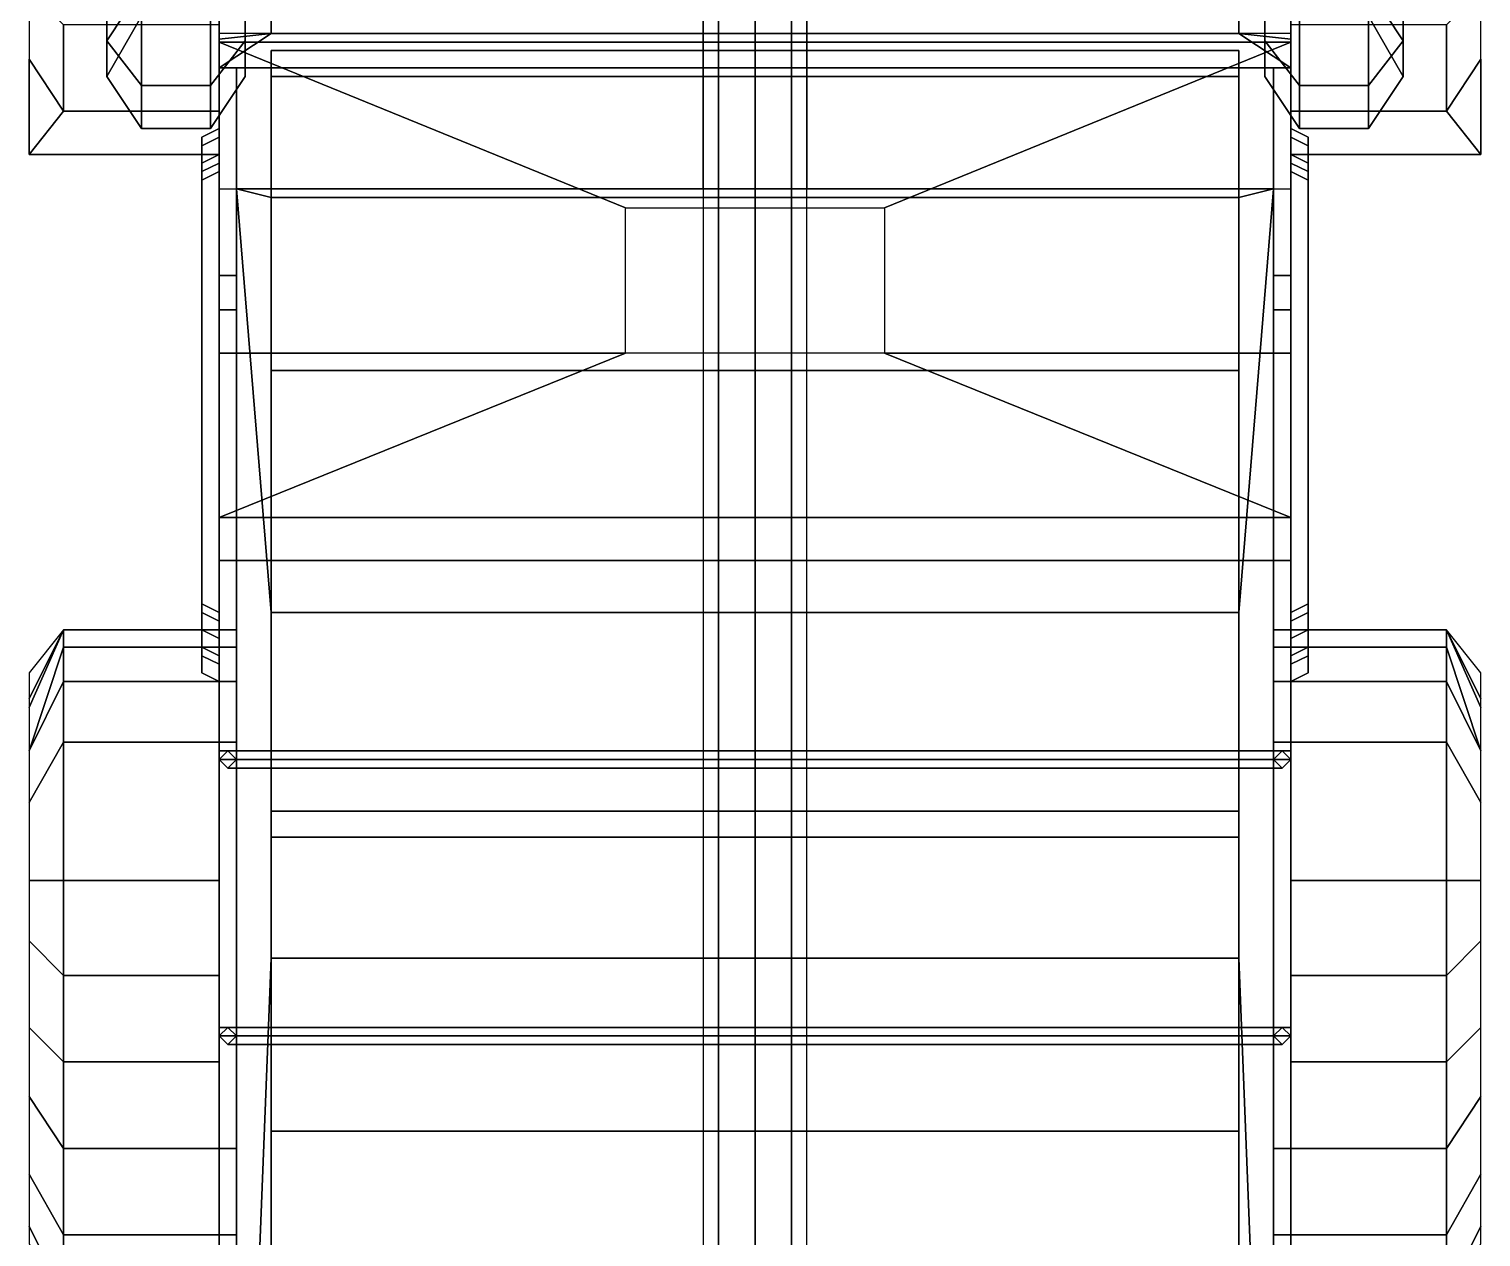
# Model space of a CAD drawing. Header units: millimetres. Extents: x -0.92 to 1, y -2.02 to 3.5.
# Drawn here: x -0.84 to 0.84, y -0.233 to 1.165 of the extents above; entities that cross this region are included whole.
import ezdxf

# ---------------------------------------------------------------- set-up
doc = ezdxf.new("R2010")
doc.units = ezdxf.units.MM
for name, color, linetype in [('hull', 3, 'Continuous'), ('internals', 1, 'Continuous'), ('tent', 3, 'Continuous'), ('wheels', 2, 'Continuous')]:
    doc.layers.add(name, color=color, linetype=linetype)

msp = doc.modelspace()

# ---------------------------------------------------------------- linework, layer by layer
for points in [[(-0.06, -1.74, 0.49), (-0.0424, -1.74, 0.5324), (-0.0424, 1.74, 0.5324), (-0.06, 1.74, 0.49)], [(-0.0424, 0.98, 0.4476), (-0.06, 0.98, 0.49), (-0.06, 1.74, 0.49), (-0.0424, 1.74, 0.4476)], [(0, 0.98, 0.43), (-0.0424, 0.98, 0.4476), (-0.0424, 1.74, 0.4476), (0, 1.74, 0.43)], [(-0.0424, -1.74, 0.5324), (0, -1.74, 0.55), (0, 1.74, 0.55), (-0.0424, 1.74, 0.5324)], [(0.0424, 0.98, 0.4476), (0, 0.98, 0.43), (0, 1.74, 0.43), (0.0424, 1.74, 0.4476)], [(0, -1.74, 0.55), (0.0424, -1.74, 0.5324), (0.0424, 1.74, 0.5324), (0, 1.74, 0.55)], [(0.0424, -1.74, 0.5324), (0.06, -1.74, 0.49), (0.06, 1.74, 0.49), (0.0424, 1.74, 0.5324)], [(0.06, 0.98, 0.49), (0.0424, 0.98, 0.4476), (0.0424, 1.74, 0.4476), (0.06, 1.74, 0.49)], [(0.62, 0.98, 0.43), (0.62, -0.93, 0.43), (-0.62, -0.93, 0.43), (-0.62, 0.98, 0.43)]]:
    msp.add_3dface(points)
at = {"layer": 'hull'}
for points in [[(-0.62, 1.55, 0.76), (-0.62, 1.3, 0.76), (-0.62, 1.1533, 1.03), (-0.62, 1.58, 1.03)], [(-0.62, 1.58, 1.03), (-0.62, 1.1533, 1.03), (-0.56, 1.16, 1.06), (-0.56, 1.58, 1.06)], [(-0.56, 1.58, 1.06), (-0.56, 1.16, 1.06), (0.56, 1.16, 1.06), (0.56, 1.58, 1.06)], [(0.56, 1.58, 1.06), (0.56, 1.16, 1.06), (0.62, 1.1533, 1.03), (0.62, 1.58, 1.03)], [(0.62, 1.58, 1.03), (0.62, 1.1533, 1.03), (0.62, 1.3, 0.76), (0.62, 1.55, 0.76)], [(-0.62, 1.3, 0.76), (-0.62, 1.17, 0.68), (-0.62, 1.1533, 1.03)], [(0.62, 1.1533, 1.03), (0.62, 1.1533, 1.03), (0.62, 1.17, 0.68), (0.62, 1.3, 0.76)], [(-0.84, 1.21, 0.61), (-0.84, 1.13, 0.51), (-0.8, 1.07, 0.55), (-0.8, 1.17, 0.68)], [(0.8, 1.17, 0.68), (0.8, 1.07, 0.55), (0.84, 1.13, 0.51), (0.84, 1.21, 0.61)], [(-0.8, 1.17, 0.68), (-0.8, 1.07, 0.55), (-0.62, 1.07, 0.55), (-0.62, 1.17, 0.68)], [(-0.62, 1.17, 0.68), (-0.62, 1.07, 0.55), (-0.62, 1.1533, 1.03)], [(-0.62, 1.1533, 1.03), (-0.62, 1.12, 1.08), (-0.62, 1.12, 1.08), (-0.56, 1.16, 1.06)], [(-0.56, 1.16, 1.06), (-0.62, 1.12, 1.08), (0.62, 1.12, 1.08), (0.56, 1.16, 1.06)], [(0.56, 1.16, 1.06), (0.62, 1.12, 1.08), (0.62, 1.12, 1.08), (0.62, 1.1533, 1.03)], [(0.62, 1.1533, 1.03), (0.62, 1.1533, 1.03), (0.62, 1.07, 0.55), (0.62, 1.17, 0.68)], [(0.62, 1.17, 0.68), (0.62, 1.07, 0.55), (0.8, 1.07, 0.55), (0.8, 1.17, 0.68)], [(-0.62, 1.07, 0.55), (-0.62, 1.02, 0.43), (-0.62, 1.1533, 1.03)], [(-0.62, 1.12, 1.08), (-0.62, 1.12, 1.08), (-0.62, 1.1533, 1.03), (-0.62, 1.05, 0.67)], [(-0.62, 1.05, 0.65), (-0.62, 1.05, 0.67), (-0.62, 1.1533, 1.03), (-0.62, 1.05, 0.65)], [(-0.62, 1.02, 0.43), (-0.62, 1.05, 0.61), (-0.62, 1.1533, 1.03), (-0.62, 1.02, 0.43)], [(-0.62, 1.05, 0.61), (-0.62, 1.05, 0.63), (-0.62, 1.1533, 1.03), (-0.62, 1.05, 0.61)], [(-0.62, 1.05, 0.63), (-0.62, 1.05, 0.65), (-0.62, 1.1533, 1.03), (-0.62, 1.05, 0.63)], [(0.62, 1.1533, 1.03), (0.62, 1.1533, 1.03), (0.62, 1.02, 0.43), (0.62, 1.07, 0.55)], [(0.62, 1.05, 0.67), (0.62, 1.1533, 1.03), (0.62, 1.12, 1.08)], [(0.62, 1.05, 0.65), (0.62, 1.1533, 1.03), (0.62, 1.05, 0.67), (0.62, 1.05, 0.65)], [(0.62, 1.02, 0.43), (0.62, 1.1533, 1.03), (0.62, 1.05, 0.61), (0.62, 1.02, 0.43)], [(0.62, 1.05, 0.61), (0.62, 1.1533, 1.03), (0.62, 1.05, 0.63), (0.62, 1.05, 0.61)], [(0.62, 1.05, 0.63), (0.62, 1.1533, 1.03), (0.62, 1.05, 0.65), (0.62, 1.05, 0.63)], [(-0.84, 1.13, 0.51), (-0.84, 1.02, 0.43), (-0.84, 1.02, 0.43), (-0.8, 1.07, 0.55)], [(-0.84, 1.08, 0.36), (-0.84, 1.02, 0.43), (-0.84, 1.02, 0.43), (-0.84, 1.13, 0.51)], [(0.8, 1.07, 0.55), (0.84, 1.02, 0.43), (0.84, 1.02, 0.43), (0.84, 1.13, 0.51)], [(0.84, 1.13, 0.51), (0.84, 1.02, 0.43), (0.84, 1.02, 0.43), (0.84, 1.08, 0.36)], [(-0.62, 0.88, 0.74), (-0.62, 0.88, 1.08), (-0.62, 1.12, 1.08), (-0.62, 1.05, 0.67)], [(0.62, 1.05, 0.67), (0.62, 1.12, 1.08), (0.62, 0.88, 1.08), (0.62, 0.88, 0.74)], [(-0.84, 1.08, 0.36), (-0.84, 1.02, 0.36), (-0.84, 1.02, 0.36), (-0.84, 1.02, 0.43)], [(0.84, 1.02, 0.43), (0.84, 1.02, 0.36), (0.84, 1.02, 0.36), (0.84, 1.08, 0.36)], [(-0.8, 1.07, 0.55), (-0.84, 1.02, 0.43), (-0.62, 1.02, 0.43), (-0.62, 1.07, 0.55)], [(0.62, 1.07, 0.55), (0.62, 1.02, 0.43), (0.84, 1.02, 0.43), (0.8, 1.07, 0.55)], [(-0.64, 1.04, 0.62), (-0.64, 0.49, 0.62), (-0.62, 0.48, 0.63), (-0.62, 1.05, 0.63)], [(-0.62, 1.05, 0.61), (-0.64, 1.04, 0.62), (-0.62, 1.05, 0.63), (-0.62, 1.05, 0.61)], [(-0.62, 1.05, 0.61), (-0.62, 0.48, 0.61), (-0.64, 0.49, 0.62), (-0.64, 1.04, 0.62)], [(-0.62, 1.05, 0.65), (-0.64, 1.04, 0.66), (-0.62, 1.05, 0.67), (-0.62, 1.05, 0.65)], [(-0.62, 1.05, 0.65), (-0.62, 0.49, 0.65), (-0.64, 0.5, 0.66), (-0.64, 1.04, 0.66)], [(-0.64, 1.04, 0.66), (-0.64, 0.5, 0.66), (-0.62, 0.49, 0.67), (-0.62, 1.05, 0.67)], [(-0.62, 0.46, 0.59), (-0.62, 0.48, 0.61), (-0.62, 1.05, 0.61), (-0.62, 1.04, 0.59)], [(-0.62, 0.48, 0.63), (-0.62, 0.49, 0.65), (-0.62, 1.05, 0.65), (-0.62, 1.05, 0.63)], [(-0.62, 0.49, 0.67), (-0.62, 0.47, 0.7), (-0.62, 0.84, 0.7), (-0.62, 1.05, 0.67)], [(-0.62, 1.02, 0.43), (-0.62, 1.04, 0.57), (-0.62, 1.05, 0.61), (-0.62, 1.02, 0.43)], [(-0.62, 1.04, 0.57), (-0.62, 1.04, 0.59), (-0.62, 1.05, 0.61), (-0.62, 1.04, 0.57)], [(-0.62, 0.84, 0.7), (-0.62, 0.88, 0.74), (-0.62, 1.05, 0.67)], [(0.64, 1.04, 0.62), (0.64, 0.49, 0.62), (0.62, 0.48, 0.61), (0.62, 1.05, 0.61)], [(0.62, 1.05, 0.63), (0.64, 1.04, 0.62), (0.62, 1.05, 0.61), (0.62, 1.05, 0.63)], [(0.62, 1.05, 0.63), (0.62, 0.48, 0.63), (0.64, 0.49, 0.62), (0.64, 1.04, 0.62)], [(0.62, 1.05, 0.67), (0.64, 1.04, 0.66), (0.62, 1.05, 0.65), (0.62, 1.05, 0.67)], [(0.64, 1.04, 0.66), (0.64, 0.5, 0.66), (0.62, 0.49, 0.65), (0.62, 1.05, 0.65)], [(0.62, 1.05, 0.67), (0.62, 0.49, 0.67), (0.64, 0.5, 0.66), (0.64, 1.04, 0.66)], [(0.62, 1.04, 0.59), (0.62, 1.05, 0.61), (0.62, 0.48, 0.61), (0.62, 0.46, 0.59)], [(0.62, 1.05, 0.63), (0.62, 1.05, 0.65), (0.62, 0.49, 0.65), (0.62, 0.48, 0.63)], [(0.62, 1.05, 0.67), (0.62, 0.84, 0.7), (0.62, 0.47, 0.7), (0.62, 0.49, 0.67)], [(0.62, 1.02, 0.43), (0.62, 1.05, 0.61), (0.62, 1.04, 0.57), (0.62, 1.02, 0.43)], [(0.62, 1.04, 0.57), (0.62, 1.05, 0.61), (0.62, 1.04, 0.59), (0.62, 1.04, 0.57)], [(0.62, 1.05, 0.67), (0.62, 1.05, 0.67), (0.62, 0.88, 0.74), (0.62, 0.84, 0.7)], [(-0.62, 1.04, 0.57), (-0.62, 0.46, 0.57), (-0.64, 0.47, 0.58), (-0.64, 1.03, 0.58)], [(-0.62, 1.04, 0.57), (-0.64, 1.03, 0.58), (-0.62, 1.04, 0.59), (-0.62, 1.04, 0.57)], [(-0.64, 1.03, 0.58), (-0.64, 0.47, 0.58), (-0.62, 0.46, 0.59), (-0.62, 1.04, 0.59)], [(-0.62, 0.44, 0.55), (-0.62, 0.46, 0.57), (-0.62, 1.04, 0.57), (-0.62, 1.02, 0.55)], [(-0.62, 1.02, 0.53), (-0.62, 1.02, 0.55), (-0.62, 1.04, 0.57), (-0.62, 1.02, 0.53)], [(-0.62, 1.02, 0.43), (-0.62, 1.02, 0.53), (-0.62, 1.04, 0.57), (-0.62, 1.02, 0.43)], [(0.64, 1.03, 0.58), (0.64, 0.47, 0.58), (0.62, 0.46, 0.57), (0.62, 1.04, 0.57)], [(0.62, 1.04, 0.59), (0.64, 1.03, 0.58), (0.62, 1.04, 0.57), (0.62, 1.04, 0.59)], [(0.62, 1.04, 0.59), (0.62, 0.46, 0.59), (0.64, 0.47, 0.58), (0.64, 1.03, 0.58)], [(0.62, 1.02, 0.55), (0.62, 1.04, 0.57), (0.62, 0.46, 0.57), (0.62, 0.44, 0.55)], [(0.62, 1.02, 0.53), (0.62, 1.04, 0.57), (0.62, 1.02, 0.55), (0.62, 1.02, 0.53)], [(0.62, 1.02, 0.43), (0.62, 1.04, 0.57), (0.62, 1.02, 0.53), (0.62, 1.02, 0.43)], [(-0.84, 1.02, 0.43), (-0.84, 1.02, 0.36), (-0.62, 1.02, 0.36), (-0.62, 1.02, 0.43)], [(-0.62, 1.02, 0.53), (-0.62, 0.44, 0.53), (-0.64, 0.45, 0.54), (-0.64, 1.01, 0.54)], [(-0.62, 1.02, 0.53), (-0.64, 1.01, 0.54), (-0.62, 1.02, 0.55), (-0.62, 1.02, 0.53)], [(-0.64, 1.01, 0.54), (-0.64, 0.45, 0.54), (-0.62, 0.44, 0.55), (-0.62, 1.02, 0.55)], [(-0.62, 1.01, 0.5), (-0.62, 0.43, 0.5), (-0.64, 0.44, 0.51), (-0.64, 1, 0.51)], [(-0.62, 1.01, 0.5), (-0.64, 1, 0.51), (-0.62, 1.01, 0.52), (-0.62, 1.01, 0.5)], [(-0.64, 1, 0.51), (-0.64, 0.44, 0.51), (-0.62, 0.43, 0.52), (-0.62, 1.01, 0.52)], [(-0.62, -0.9, 0.43), (-0.62, -0.27, 0.46), (-0.62, 0.41, 0.46), (-0.62, 1.02, 0.43)], [(-0.62, 1.02, 0.43), (-0.62, 0.41, 0.46), (-0.62, 1, 0.46), (-0.62, 1.02, 0.43)], [(-0.62, 0.43, 0.52), (-0.62, 0.44, 0.53), (-0.62, 1.02, 0.53), (-0.62, 1.01, 0.52)], [(-0.62, 1, 0.46), (-0.62, 1, 0.48), (-0.62, 1.01, 0.5), (-0.62, 1.02, 0.43)], [(-0.62, 1.01, 0.5), (-0.62, 1.01, 0.52), (-0.62, 1.02, 0.53), (-0.62, 1.02, 0.43)], [(-0.62, 0.41, 0.48), (-0.62, 0.43, 0.5), (-0.62, 1.01, 0.5), (-0.62, 1, 0.48)], [(0.62, 1.02, 0.43), (0.62, 1.02, 0.36), (0.84, 1.02, 0.36), (0.84, 1.02, 0.43)], [(0.64, 1.01, 0.54), (0.64, 0.45, 0.54), (0.62, 0.44, 0.53), (0.62, 1.02, 0.53)], [(0.62, 1.02, 0.55), (0.64, 1.01, 0.54), (0.62, 1.02, 0.53), (0.62, 1.02, 0.55)], [(0.62, 1.02, 0.55), (0.62, 0.44, 0.55), (0.64, 0.45, 0.54), (0.64, 1.01, 0.54)], [(0.62, 1.02, 0.43), (0.62, 0.41, 0.46), (0.62, -0.27, 0.46), (0.62, -0.9, 0.43)], [(0.62, 1.02, 0.43), (0.62, 1, 0.46), (0.62, 0.41, 0.46), (0.62, 1.02, 0.43)], [(0.62, 1.01, 0.52), (0.62, 1.02, 0.53), (0.62, 0.44, 0.53), (0.62, 0.43, 0.52)], [(0.62, 1.02, 0.43), (0.62, 1.01, 0.5), (0.62, 1, 0.48), (0.62, 1, 0.46)], [(0.62, 1.02, 0.43), (0.62, 1.02, 0.53), (0.62, 1.01, 0.52), (0.62, 1.01, 0.5)], [(0.64, 1, 0.51), (0.64, 0.44, 0.51), (0.62, 0.43, 0.5), (0.62, 1.01, 0.5)], [(0.62, 1.01, 0.52), (0.64, 1, 0.51), (0.62, 1.01, 0.5), (0.62, 1.01, 0.52)], [(0.62, 1.01, 0.52), (0.62, 0.43, 0.52), (0.64, 0.44, 0.51), (0.64, 1, 0.51)], [(0.62, 1, 0.48), (0.62, 1.01, 0.5), (0.62, 0.43, 0.5), (0.62, 0.41, 0.48)], [(-0.64, 0.99, 0.47), (-0.64, 0.42, 0.47), (-0.62, 0.41, 0.48), (-0.62, 1, 0.48)], [(-0.62, 1, 0.46), (-0.64, 0.99, 0.47), (-0.62, 1, 0.48), (-0.62, 1, 0.46)], [(-0.62, 1, 0.46), (-0.62, 0.41, 0.46), (-0.64, 0.42, 0.47), (-0.64, 0.99, 0.47)], [(0.62, 1, 0.48), (0.62, 0.41, 0.48), (0.64, 0.42, 0.47), (0.64, 0.99, 0.47)], [(0.62, 1, 0.48), (0.64, 0.99, 0.47), (0.62, 1, 0.46), (0.62, 1, 0.48)], [(0.64, 0.99, 0.47), (0.64, 0.42, 0.47), (0.62, 0.41, 0.46), (0.62, 1, 0.46)], [(-0.64, 0.5, 0.66), (-0.62, 0.49, 0.65), (-0.62, 0.49, 0.65), (-0.62, 0.49, 0.67)], [(-0.64, 0.49, 0.62), (-0.62, 0.48, 0.61), (-0.62, 0.48, 0.61), (-0.62, 0.48, 0.63)], [(-0.62, 0.48, 0.63), (-0.62, 0.47, 0.7), (-0.62, 0.49, 0.67), (-0.62, 0.49, 0.65)], [(0.62, 0.49, 0.67), (0.62, 0.49, 0.65), (0.62, 0.49, 0.65), (0.64, 0.5, 0.66)], [(0.62, 0.48, 0.63), (0.62, 0.48, 0.61), (0.62, 0.48, 0.61), (0.64, 0.49, 0.62)], [(0.62, 0.49, 0.65), (0.62, 0.49, 0.67), (0.62, 0.47, 0.7), (0.62, 0.48, 0.63)], [(-0.62, 0.47, 0.62), (-0.62, 0.47, 0.7), (-0.62, 0.48, 0.63), (-0.62, 0.48, 0.61)], [(-0.62, -0.33, 0.61), (-0.62, -0.33, 0.63), (-0.62, 0.47, 0.62), (-0.62, 0.48, 0.61)], [(-0.62, -0.29, 0.59), (-0.62, -0.33, 0.61), (-0.62, 0.48, 0.61), (-0.62, 0.46, 0.59)], [(0.62, 0.48, 0.61), (0.62, 0.48, 0.63), (0.62, 0.47, 0.7), (0.62, 0.47, 0.62)], [(0.62, 0.48, 0.61), (0.62, 0.47, 0.62), (0.62, -0.33, 0.63), (0.62, -0.33, 0.61)], [(0.62, 0.46, 0.59), (0.62, 0.48, 0.61), (0.62, -0.33, 0.61), (0.62, -0.29, 0.59)], [(-0.84, 0.39, 0.64), (-0.84, 0.38, 0.72), (-0.8, 0.47, 0.7), (-0.8, 0.47, 0.62)], [(-0.84, 0.42, 0.62), (-0.84, 0.39, 0.64), (-0.8, 0.47, 0.62)], [(-0.84, 0.38, 0.72), (-0.84, 0.33, 0.81), (-0.8, 0.45, 0.76), (-0.8, 0.47, 0.7)], [(-0.8, 0.47, 0.62), (-0.8, 0.47, 0.7), (-0.62, 0.47, 0.7), (-0.62, 0.47, 0.62)], [(-0.8, 0.47, 0.7), (-0.8, 0.45, 0.76), (-0.62, 0.45, 0.76), (-0.62, 0.47, 0.7)], [(-0.64, 0.47, 0.58), (-0.62, 0.46, 0.57), (-0.62, 0.46, 0.57), (-0.62, 0.46, 0.59)], [(-0.62, -0.33, 0.7), (-0.62, -0.3, 0.81), (-0.62, 0.45, 0.76), (-0.62, 0.47, 0.7)], [(-0.62, -0.33, 0.63), (-0.62, -0.33, 0.7), (-0.62, 0.47, 0.7), (-0.62, 0.47, 0.62)], [(-0.62, -0.29, 0.57), (-0.62, -0.29, 0.59), (-0.62, 0.46, 0.59), (-0.62, 0.46, 0.57)], [(-0.62, -0.29, 0.55), (-0.62, -0.29, 0.57), (-0.62, 0.46, 0.57), (-0.62, 0.44, 0.55)], [(0.62, 0.46, 0.59), (0.62, 0.46, 0.57), (0.62, 0.46, 0.57), (0.64, 0.47, 0.58)], [(0.62, 0.47, 0.7), (0.62, 0.45, 0.76), (0.62, -0.3, 0.81), (0.62, -0.33, 0.7)], [(0.62, 0.47, 0.62), (0.62, 0.47, 0.7), (0.62, -0.33, 0.7), (0.62, -0.33, 0.63)], [(0.62, 0.47, 0.62), (0.62, 0.47, 0.7), (0.8, 0.47, 0.7), (0.8, 0.47, 0.62)], [(0.62, 0.47, 0.7), (0.62, 0.45, 0.76), (0.8, 0.45, 0.76), (0.8, 0.47, 0.7)], [(0.62, 0.46, 0.57), (0.62, 0.46, 0.59), (0.62, -0.29, 0.59), (0.62, -0.29, 0.57)], [(0.62, 0.44, 0.55), (0.62, 0.46, 0.57), (0.62, -0.29, 0.57), (0.62, -0.29, 0.55)], [(0.84, 0.42, 0.62), (0.8, 0.47, 0.62), (0.84, 0.39, 0.64)], [(0.8, 0.47, 0.62), (0.8, 0.47, 0.7), (0.84, 0.38, 0.72), (0.84, 0.39, 0.64)], [(0.8, 0.47, 0.7), (0.8, 0.45, 0.76), (0.84, 0.33, 0.81), (0.84, 0.38, 0.72)], [(-0.84, 0.33, 0.81), (-0.84, 0.33, 0.81), (-0.8, 0.41, 0.85), (-0.8, 0.45, 0.76)], [(-0.8, 0.45, 0.76), (-0.8, 0.41, 0.85), (-0.62, 0.41, 0.85), (-0.62, 0.45, 0.76)], [(-0.64, 0.45, 0.54), (-0.62, 0.44, 0.53), (-0.62, 0.44, 0.53), (-0.62, 0.44, 0.55)], [(-0.64, 0.44, 0.51), (-0.62, 0.43, 0.5), (-0.62, 0.43, 0.5), (-0.62, 0.43, 0.52)], [(-0.62, -0.3, 0.81), (-0.62, -0.23, 0.91), (-0.62, 0.41, 0.85), (-0.62, 0.45, 0.76)], [(-0.62, -0.29, 0.53), (-0.62, -0.29, 0.55), (-0.62, 0.44, 0.55), (-0.62, 0.44, 0.53)], [(-0.62, -0.28, 0.52), (-0.62, -0.29, 0.53), (-0.62, 0.44, 0.53), (-0.62, 0.43, 0.52)], [(0.62, 0.44, 0.55), (0.62, 0.44, 0.53), (0.62, 0.44, 0.53), (0.64, 0.45, 0.54)], [(0.62, 0.45, 0.76), (0.62, 0.41, 0.85), (0.62, -0.23, 0.91), (0.62, -0.3, 0.81)], [(0.62, 0.45, 0.76), (0.62, 0.41, 0.85), (0.8, 0.41, 0.85), (0.8, 0.45, 0.76)], [(0.62, 0.43, 0.52), (0.62, 0.43, 0.5), (0.62, 0.43, 0.5), (0.64, 0.44, 0.51)], [(0.62, 0.44, 0.53), (0.62, 0.44, 0.55), (0.62, -0.29, 0.55), (0.62, -0.29, 0.53)], [(0.62, 0.43, 0.52), (0.62, 0.44, 0.53), (0.62, -0.29, 0.53), (0.62, -0.28, 0.52)], [(0.8, 0.45, 0.76), (0.8, 0.41, 0.85), (0.84, 0.33, 0.81)], [(-0.64, 0.42, 0.47), (-0.62, 0.41, 0.46), (-0.62, 0.41, 0.46), (-0.62, 0.41, 0.48)], [(-0.62, -0.28, 0.5), (-0.62, -0.28, 0.52), (-0.62, 0.43, 0.52), (-0.62, 0.43, 0.5)], [(-0.62, -0.27, 0.48), (-0.62, -0.28, 0.5), (-0.62, 0.43, 0.5), (-0.62, 0.41, 0.48)], [(0.62, 0.43, 0.5), (0.62, 0.43, 0.52), (0.62, -0.28, 0.52), (0.62, -0.28, 0.5)], [(0.62, 0.41, 0.48), (0.62, 0.43, 0.5), (0.62, -0.28, 0.5), (0.62, -0.27, 0.48)], [(0.62, 0.41, 0.48), (0.62, 0.41, 0.46), (0.62, 0.41, 0.46), (0.64, 0.42, 0.47)], [(-0.84, 0.33, 0.81), (-0.84, 0.27, 0.88), (-0.8, 0.34, 0.93), (-0.8, 0.41, 0.85)], [(-0.8, 0.41, 0.85), (-0.8, 0.34, 0.93), (-0.62, 0.34, 0.93), (-0.62, 0.41, 0.85)], [(-0.62, -0.23, 0.91), (-0.62, -0.13, 0.98), (-0.62, 0.34, 0.93), (-0.62, 0.41, 0.85)], [(-0.62, -0.27, 0.46), (-0.62, -0.27, 0.48), (-0.62, 0.41, 0.48), (-0.62, 0.41, 0.46)], [(0.62, 0.41, 0.85), (0.62, 0.34, 0.93), (0.62, -0.13, 0.98), (0.62, -0.23, 0.91)], [(0.62, 0.41, 0.46), (0.62, 0.41, 0.48), (0.62, -0.27, 0.48), (0.62, -0.27, 0.46)], [(0.62, 0.41, 0.85), (0.62, 0.34, 0.93), (0.8, 0.34, 0.93), (0.8, 0.41, 0.85)], [(0.8, 0.41, 0.85), (0.8, 0.34, 0.93), (0.84, 0.27, 0.88), (0.84, 0.33, 0.81)], [(-0.84, 0.27, 0.88), (-0.84, 0.18, 0.93), (-0.8, 0.18, 1.02), (-0.8, 0.34, 0.93)], [(-0.8, 0.34, 0.93), (-0.8, 0.18, 1.02), (-0.62, 0.18, 1.02), (-0.62, 0.34, 0.93)], [(-0.62, 0.07, 1.03), (-0.62, -0.13, 1.08), (-0.62, 0.34, 1.08), (-0.62, 0.18, 1.02)], [(-0.62, 0.18, 1.02), (-0.62, 0.18, 1.02), (-0.62, 0.34, 1.08), (-0.62, 0.34, 0.93)], [(-0.62, -0.13, 0.98), (-0.62, -0.03, 1.02), (-0.62, 0.18, 1.02), (-0.62, 0.34, 0.93)], [(0.62, 0.18, 1.02), (0.62, 0.34, 1.08), (0.62, -0.13, 1.08), (0.62, 0.07, 1.03)], [(0.62, 0.34, 0.93), (0.62, 0.34, 1.08), (0.62, 0.18, 1.02)], [(0.62, 0.34, 0.93), (0.62, 0.18, 1.02), (0.62, -0.03, 1.02), (0.62, -0.13, 0.98)], [(0.62, 0.34, 0.93), (0.62, 0.18, 1.02), (0.8, 0.18, 1.02), (0.8, 0.34, 0.93)], [(0.8, 0.34, 0.93), (0.8, 0.18, 1.02), (0.84, 0.18, 0.93), (0.84, 0.27, 0.88)], [(-0.61, 0.33, 1.08), (-0.62, 0.32, 1.08), (-0.62, 0.32, 1.56), (-0.61, 0.33, 1.55)], [(0.62, 0.32, 1.56), (0.61, 0.33, 1.55), (-0.61, 0.33, 1.55), (-0.62, 0.32, 1.56)], [(-0.62, 0.32, 1.08), (-0.61, 0.31, 1.08), (-0.61, 0.31, 1.55), (-0.62, 0.32, 1.56)], [(0.61, 0.31, 1.55), (0.62, 0.32, 1.56), (-0.62, 0.32, 1.56), (-0.61, 0.31, 1.55)], [(-0.6, 0.32, 1.08), (-0.61, 0.33, 1.08), (-0.61, 0.33, 1.55), (-0.6, 0.32, 1.54)], [(0.61, 0.33, 1.55), (0.6, 0.32, 1.54), (-0.6, 0.32, 1.54), (-0.61, 0.33, 1.55)], [(-0.61, 0.31, 1.08), (-0.6, 0.32, 1.08), (-0.6, 0.32, 1.54), (-0.61, 0.31, 1.55)], [(0.6, 0.32, 1.54), (0.61, 0.31, 1.55), (-0.61, 0.31, 1.55), (-0.6, 0.32, 1.54)], [(0.61, 0.33, 1.08), (0.6, 0.32, 1.08), (0.6, 0.32, 1.54), (0.61, 0.33, 1.55)], [(0.6, 0.32, 1.08), (0.61, 0.31, 1.08), (0.61, 0.31, 1.55), (0.6, 0.32, 1.54)], [(0.62, 0.32, 1.08), (0.61, 0.33, 1.08), (0.61, 0.33, 1.55), (0.62, 0.32, 1.56)], [(0.61, 0.31, 1.08), (0.62, 0.32, 1.08), (0.62, 0.32, 1.56), (0.61, 0.31, 1.55)], [(-0.84, 0.18, 0.93), (-0.84, 0.11, 0.94), (-0.8, 0.07, 1.03), (-0.8, 0.18, 1.02)], [(-0.8, 0.18, 1.02), (-0.8, 0.07, 1.03), (-0.62, 0.07, 1.03), (-0.62, 0.18, 1.02)], [(-0.62, -0.03, 1.02), (-0.62, -0.03, 1.02), (-0.62, 0.07, 1.03), (-0.62, 0.18, 1.02)], [(0.62, 0.18, 1.02), (0.62, 0.07, 1.03), (0.62, -0.03, 1.02)], [(0.62, 0.18, 1.02), (0.62, 0.07, 1.03), (0.8, 0.07, 1.03), (0.8, 0.18, 1.02)], [(0.8, 0.18, 1.02), (0.8, 0.07, 1.03), (0.84, 0.11, 0.94), (0.84, 0.18, 0.93)], [(-0.84, 0.11, 0.94), (-0.84, 0.01, 0.94), (-0.8, -0.03, 1.02), (-0.8, 0.07, 1.03)], [(0.8, 0.07, 1.03), (0.8, -0.03, 1.02), (0.84, 0.01, 0.94), (0.84, 0.11, 0.94)], [(-0.8, 0.07, 1.03), (-0.8, -0.03, 1.02), (-0.62, -0.03, 1.02), (-0.62, 0.07, 1.03)], [(-0.62, -0.13, 1.08), (-0.62, -0.13, 1.08), (-0.62, 0.07, 1.03), (-0.62, -0.03, 1.02)], [(0.62, -0.03, 1.02), (0.62, 0.07, 1.03), (0.62, -0.13, 1.08)], [(0.62, 0.07, 1.03), (0.62, -0.03, 1.02), (0.8, -0.03, 1.02), (0.8, 0.07, 1.03)], [(-0.84, 0.01, 0.94), (-0.84, -0.07, 0.91), (-0.8, -0.13, 0.98), (-0.8, -0.03, 1.02)], [(-0.61, 0.01, 1.08), (-0.62, 0, 1.08), (-0.62, 0, 1.52), (-0.61, 0.01, 1.51)], [(0.62, 0, 1.52), (0.61, 0.01, 1.51), (-0.61, 0.01, 1.51), (-0.62, 0, 1.52)], [(-0.62, 0, 1.08), (-0.61, -0.01, 1.08), (-0.61, -0.01, 1.51), (-0.62, 0, 1.52)], [(0.61, -0.01, 1.51), (0.62, 0, 1.52), (-0.62, 0, 1.52), (-0.61, -0.01, 1.51)], [(-0.6, 0, 1.08), (-0.61, 0.01, 1.08), (-0.61, 0.01, 1.51), (-0.6, 0, 1.5)], [(0.61, 0.01, 1.51), (0.6, 0, 1.5), (-0.6, 0, 1.5), (-0.61, 0.01, 1.51)], [(-0.61, -0.01, 1.08), (-0.6, 0, 1.08), (-0.6, 0, 1.5), (-0.61, -0.01, 1.51)], [(0.6, 0, 1.5), (0.61, -0.01, 1.51), (-0.61, -0.01, 1.51), (-0.6, 0, 1.5)], [(0.61, 0.01, 1.08), (0.6, 0, 1.08), (0.6, 0, 1.5), (0.61, 0.01, 1.51)], [(0.62, 0, 1.08), (0.61, 0.01, 1.08), (0.61, 0.01, 1.51), (0.62, 0, 1.52)], [(0.8, -0.03, 1.02), (0.8, -0.13, 0.98), (0.84, -0.07, 0.91), (0.84, 0.01, 0.94)], [(0.6, 0, 1.08), (0.61, -0.01, 1.08), (0.61, -0.01, 1.51), (0.6, 0, 1.5)], [(0.61, -0.01, 1.08), (0.62, 0, 1.08), (0.62, 0, 1.52), (0.61, -0.01, 1.51)], [(-0.8, -0.03, 1.02), (-0.8, -0.13, 0.98), (-0.62, -0.13, 0.98), (-0.62, -0.03, 1.02)], [(-0.62, -0.13, 1.08), (-0.62, -0.13, 1.08), (-0.62, -0.03, 1.02), (-0.62, -0.13, 0.98)], [(0.62, -0.13, 0.98), (0.62, -0.03, 1.02), (0.62, -0.13, 1.08)], [(0.62, -0.03, 1.02), (0.62, -0.13, 0.98), (0.8, -0.13, 0.98), (0.8, -0.03, 1.02)], [(-0.84, -0.07, 0.91), (-0.84, -0.16, 0.85), (-0.8, -0.23, 0.91), (-0.8, -0.13, 0.98)], [(0.8, -0.13, 0.98), (0.8, -0.23, 0.91), (0.84, -0.16, 0.85), (0.84, -0.07, 0.91)], [(-0.8, -0.13, 0.98), (-0.8, -0.23, 0.91), (-0.62, -0.23, 0.91), (-0.62, -0.13, 0.98)], [(0.62, -0.13, 0.98), (0.62, -0.23, 0.91), (0.8, -0.23, 0.91), (0.8, -0.13, 0.98)], [(-0.84, -0.16, 0.85), (-0.84, -0.22, 0.76), (-0.8, -0.3, 0.81), (-0.8, -0.23, 0.91)], [(0.8, -0.23, 0.91), (0.8, -0.3, 0.81), (0.84, -0.22, 0.76), (0.84, -0.16, 0.85)], [(-0.84, -0.22, 0.76), (-0.84, -0.24, 0.71), (-0.8, -0.33, 0.7), (-0.8, -0.3, 0.81)], [(-0.8, -0.23, 0.91), (-0.8, -0.3, 0.81), (-0.62, -0.3, 0.81), (-0.62, -0.23, 0.91)], [(0.62, -0.23, 0.91), (0.62, -0.3, 0.81), (0.8, -0.3, 0.81), (0.8, -0.23, 0.91)], [(0.8, -0.3, 0.81), (0.8, -0.33, 0.7), (0.84, -0.24, 0.71), (0.84, -0.22, 0.76)]]:
    msp.add_3dface(points, dxfattribs=at)
at = {"layer": 'internals'}
for points in [[(0.56, 1.11, 1.17), (0.56, 1.14, 1.17), (-0.56, 1.14, 1.17), (-0.56, 1.11, 1.17)], [(0.56, 1.14, 1.17), (0.56, 0.97, 0.48), (-0.56, 0.97, 0.48), (-0.56, 1.14, 1.17)], [(-0.56, 1.14, 1.17), (-0.56, 0.97, 0.48), (-0.56, 0.77, 0.77), (-0.56, 1.11, 1.17)], [(0.56, 1.11, 1.17), (0.56, 0.77, 0.77), (0.56, 0.97, 0.48), (0.56, 1.14, 1.17)], [(-0.62, 0.88, 1.08), (-0.6, 0.88, 1.08), (-0.6, 1.12, 1.08), (-0.62, 1.12, 1.08)], [(0.6, 0.98, 0.48), (0.6, 1.12, 1.08), (-0.6, 1.12, 1.08), (-0.6, 0.98, 0.48)], [(-0.6, 0.98, 0.48), (-0.6, 1.12, 1.08), (-0.6, 0.88, 1.08), (-0.6, 0.88, 0.74)], [(0.56, 0.77, 0.77), (0.56, 1.11, 1.17), (-0.56, 1.11, 1.17), (-0.56, 0.77, 0.77)], [(0.6, 0.88, 0.74), (0.6, 0.88, 1.08), (0.6, 1.12, 1.08), (0.6, 0.98, 0.48)], [(0.6, 0.88, 1.08), (0.62, 0.88, 1.08), (0.62, 1.12, 1.08), (0.6, 1.12, 1.08)], [(-0.56, 0.09, 0.48), (-0.56, 0.49, 0.48), (-0.6, 0.98, 0.48), (-0.6, -0.93, 0.48)], [(-0.6, 0.98, 0.48), (-0.56, 0.49, 0.48), (-0.56, 0.97, 0.48), (-0.6, 0.98, 0.48)], [(0.56, 0.97, 0.48), (0.6, 0.98, 0.48), (-0.6, 0.98, 0.48), (-0.56, 0.97, 0.48)], [(-0.6, 0.98, 0.48), (-0.6, 0.88, 0.74), (-0.6, 0.84, 0.7), (-0.6, 0.98, 0.48)], [(-0.6, 0.98, 0.48), (-0.6, 0.84, 0.7), (-0.6, 0.47, 0.7), (-0.6, 0.98, 0.48)], [(-0.6, 0.98, 0.48), (-0.6, 0.47, 0.7), (-0.6, -0.33, 0.7), (-0.6, -0.93, 0.48)], [(0.6, -0.93, 0.48), (0.6, 0.98, 0.48), (0.56, 0.49, 0.48), (0.56, 0.09, 0.48)], [(0.6, 0.98, 0.48), (0.56, 0.97, 0.48), (0.56, 0.49, 0.48), (0.6, 0.98, 0.48)], [(0.6, 0.98, 0.48), (0.6, 0.84, 0.7), (0.6, 0.88, 0.74), (0.6, 0.98, 0.48)], [(0.6, 0.98, 0.48), (0.6, 0.47, 0.7), (0.6, 0.84, 0.7), (0.6, 0.98, 0.48)], [(0.6, -0.93, 0.48), (0.6, -0.33, 0.7), (0.6, 0.47, 0.7), (0.6, 0.98, 0.48)], [(-0.56, 0.49, 0.48), (-0.56, 0.49, 0.77), (-0.56, 0.77, 0.77), (-0.56, 0.97, 0.48)], [(0.56, 0.97, 0.48), (0.56, 0.77, 0.77), (0.56, 0.49, 0.77), (0.56, 0.49, 0.48)], [(-0.62, 0.88, 0.74), (-0.6, 0.88, 0.74), (-0.6, 0.88, 1.08), (-0.62, 0.88, 1.08)], [(-0.62, 0.84, 0.7), (-0.6, 0.84, 0.7), (-0.6, 0.88, 0.74), (-0.62, 0.88, 0.74)], [(0.6, 0.84, 0.7), (0.62, 0.84, 0.7), (0.62, 0.88, 0.74), (0.6, 0.88, 0.74)], [(0.6, 0.88, 0.74), (0.62, 0.88, 0.74), (0.62, 0.88, 1.08), (0.6, 0.88, 1.08)], [(-0.62, 0.47, 0.7), (-0.6, 0.47, 0.7), (-0.6, 0.84, 0.7), (-0.62, 0.84, 0.7)], [(0.6, 0.47, 0.7), (0.62, 0.47, 0.7), (0.62, 0.84, 0.7), (0.6, 0.84, 0.7)], [(0.56, 0.49, 0.77), (0.56, 0.77, 0.77), (-0.56, 0.77, 0.77), (-0.56, 0.49, 0.77)], [(0.56, 0.49, 0.48), (0.56, 0.49, 0.77), (-0.56, 0.49, 0.77), (-0.56, 0.49, 0.48)], [(0.56, 0.09, 0.48), (0.56, 0.49, 0.48), (-0.56, 0.49, 0.48), (-0.56, 0.09, 0.48)], [(-0.62, 0.45, 0.76), (-0.6, 0.45, 0.76), (-0.6, 0.47, 0.7), (-0.62, 0.47, 0.7)], [(-0.6, 0.47, 0.7), (-0.6, 0.45, 0.76), (-0.6, -0.3, 0.81), (-0.6, -0.33, 0.7)], [(0.6, -0.33, 0.7), (0.6, -0.3, 0.81), (0.6, 0.45, 0.76), (0.6, 0.47, 0.7)], [(0.6, 0.45, 0.76), (0.62, 0.45, 0.76), (0.62, 0.47, 0.7), (0.6, 0.47, 0.7)], [(-0.62, 0.41, 0.85), (-0.6, 0.41, 0.85), (-0.6, 0.45, 0.76), (-0.62, 0.45, 0.76)], [(-0.6, 0.45, 0.76), (-0.6, 0.41, 0.85), (-0.6, -0.23, 0.91), (-0.6, -0.3, 0.81)], [(0.6, -0.3, 0.81), (0.6, -0.23, 0.91), (0.6, 0.41, 0.85), (0.6, 0.45, 0.76)], [(0.6, 0.41, 0.85), (0.62, 0.41, 0.85), (0.62, 0.45, 0.76), (0.6, 0.45, 0.76)], [(-0.62, 0.34, 0.93), (-0.6, 0.34, 0.93), (-0.6, 0.41, 0.85), (-0.62, 0.41, 0.85)], [(-0.6, 0.41, 0.85), (-0.6, 0.34, 0.93), (-0.6, -0.13, 0.98), (-0.6, -0.23, 0.91)], [(0.6, -0.23, 0.91), (0.6, -0.13, 0.98), (0.6, 0.34, 0.93), (0.6, 0.41, 0.85)], [(0.6, 0.34, 0.93), (0.62, 0.34, 0.93), (0.62, 0.41, 0.85), (0.6, 0.41, 0.85)], [(-0.62, 0.34, 1.08), (-0.6, 0.34, 1.08), (-0.6, 0.34, 0.93), (-0.62, 0.34, 0.93)], [(-0.62, -0.13, 1.08), (-0.6, -0.13, 1.08), (-0.6, 0.34, 1.08), (-0.62, 0.34, 1.08)], [(-0.6, 0.34, 0.93), (-0.6, 0.34, 1.08), (-0.6, -0.13, 1.08), (-0.6, -0.13, 0.98)], [(0.6, -0.13, 0.98), (0.6, -0.13, 1.08), (0.6, 0.34, 1.08), (0.6, 0.34, 0.93)], [(0.6, -0.13, 1.08), (0.62, -0.13, 1.08), (0.62, 0.34, 1.08), (0.6, 0.34, 1.08)], [(0.6, 0.34, 1.08), (0.62, 0.34, 1.08), (0.62, 0.34, 0.93), (0.6, 0.34, 0.93)], [(0.56, 0.26, 1.17), (0.56, 0.09, 0.48), (-0.56, 0.09, 0.48), (-0.56, 0.26, 1.17)], [(0.56, 0.23, 1.17), (0.56, 0.26, 1.17), (-0.56, 0.26, 1.17), (-0.56, 0.23, 1.17)], [(-0.56, 0.26, 1.17), (-0.56, 0.09, 0.48), (-0.56, -0.11, 0.77), (-0.56, 0.23, 1.17)], [(0.56, 0.23, 1.17), (0.56, -0.11, 0.77), (0.56, 0.09, 0.48), (0.56, 0.26, 1.17)], [(0.56, -0.11, 0.77), (0.56, 0.23, 1.17), (-0.56, 0.23, 1.17), (-0.56, -0.11, 0.77)], [(-0.6, -0.93, 0.48), (-0.56, -0.39, 0.48), (-0.56, 0.09, 0.48), (-0.6, -0.93, 0.48)], [(-0.56, -0.39, 0.48), (-0.56, -0.39, 0.77), (-0.56, -0.11, 0.77), (-0.56, 0.09, 0.48)], [(0.56, 0.09, 0.48), (0.56, -0.11, 0.77), (0.56, -0.39, 0.77), (0.56, -0.39, 0.48)], [(0.56, -0.39, 0.48), (0.6, -0.93, 0.48), (0.6, -0.93, 0.48), (0.56, 0.09, 0.48)], [(0.56, -0.39, 0.77), (0.56, -0.11, 0.77), (-0.56, -0.11, 0.77), (-0.56, -0.39, 0.77)], [(-0.62, -0.13, 0.98), (-0.6, -0.13, 0.98), (-0.6, -0.13, 1.08), (-0.62, -0.13, 1.08)], [(-0.62, -0.23, 0.91), (-0.6, -0.23, 0.91), (-0.6, -0.13, 0.98), (-0.62, -0.13, 0.98)], [(0.6, -0.13, 0.98), (0.62, -0.13, 0.98), (0.62, -0.13, 1.08), (0.6, -0.13, 1.08)], [(0.6, -0.23, 0.91), (0.62, -0.23, 0.91), (0.62, -0.13, 0.98), (0.6, -0.13, 0.98)], [(-0.62, -0.3, 0.81), (-0.6, -0.3, 0.81), (-0.6, -0.23, 0.91), (-0.62, -0.23, 0.91)], [(0.6, -0.3, 0.81), (0.62, -0.3, 0.81), (0.62, -0.23, 0.91), (0.6, -0.23, 0.91)]]:
    msp.add_3dface(points, dxfattribs=at)
at = {"layer": 'tent'}
for points in [[(0.62, 1.15, 1.18), (0.62, 1.16, 1.06), (-0.62, 1.16, 1.06), (-0.62, 1.15, 1.18)], [(-0.62, 1.15, 1.18), (-0.62, 1.16, 1.06), (-0.62, 1.12, 1.08), (-0.62, 1.15, 1.18)], [(0.62, 1.15, 1.18), (0.62, 1.12, 1.08), (0.62, 1.16, 1.06), (0.62, 1.15, 1.18)], [(0.15, 0.958, 1.34), (0.62, 1.15, 1.18), (-0.62, 1.15, 1.18), (-0.15, 0.958, 1.34)], [(-0.62, 0.79, 1.48), (-0.62, 1.15, 1.18), (-0.62, 0.88, 1.08), (-0.62, 0.79, 1.45)], [(-0.62, 1.15, 1.18), (-0.62, 1.12, 1.08), (-0.62, 0.88, 1.08), (-0.62, 1.15, 1.18)], [(-0.15, 0.79, 1.48), (-0.15, 0.958, 1.34), (-0.62, 1.15, 1.18), (-0.62, 0.79, 1.48)], [(0.62, 0.79, 1.48), (0.62, 1.15, 1.18), (0.15, 0.958, 1.34), (0.15, 0.79, 1.48)], [(0.62, 0.79, 1.45), (0.62, 0.88, 1.08), (0.62, 1.15, 1.18), (0.62, 0.79, 1.48)], [(0.62, 1.15, 1.18), (0.62, 0.88, 1.08), (0.62, 1.12, 1.08), (0.62, 1.15, 1.18)], [(0.62, 0.6, 1.56), (0.15, 0.79, 1.48), (-0.15, 0.79, 1.48), (-0.62, 0.6, 1.56)], [(-0.62, 0.6, 1.56), (-0.62, 0.79, 1.48), (-0.62, 0.79, 1.45), (-0.62, 0.6, 1.53)], [(-0.15, 0.79, 1.48), (-0.15, 0.79, 1.48), (-0.62, 0.79, 1.48), (-0.62, 0.6, 1.56)], [(0.62, 0.6, 1.56), (0.62, 0.79, 1.48), (0.15, 0.79, 1.48)], [(0.62, 0.6, 1.53), (0.62, 0.79, 1.45), (0.62, 0.79, 1.48), (0.62, 0.6, 1.56)], [(0.62, 0.55, 1.57), (0.62, 0.6, 1.56), (-0.62, 0.6, 1.56), (-0.62, 0.55, 1.57)], [(-0.62, 0.55, 1.57), (-0.62, 0.6, 1.56), (-0.62, 0.6, 1.53), (-0.62, 0.55, 1.54)], [(0.62, 0.55, 1.54), (0.62, 0.6, 1.53), (0.62, 0.6, 1.56), (0.62, 0.55, 1.57)], [(0.62, 0.33, 1.56), (0.62, 0.55, 1.57), (-0.62, 0.55, 1.57), (-0.62, 0.33, 1.56)], [(-0.62, 0.33, 1.56), (-0.62, 0.55, 1.57), (-0.62, 0.55, 1.54), (-0.62, 0.33, 1.53)], [(0.62, 0.33, 1.53), (0.62, 0.55, 1.54), (0.62, 0.55, 1.57), (0.62, 0.33, 1.56)], [(0.62, 0.32, 1.57), (0.62, 0.33, 1.56), (-0.62, 0.33, 1.56), (-0.62, 0.32, 1.57)], [(-0.62, 0.32, 1.57), (-0.62, 0.33, 1.56), (-0.62, 0.33, 1.53), (-0.62, 0.32, 1.54)], [(0.62, 0.01, 1.52), (0.62, 0.32, 1.57), (-0.62, 0.32, 1.57), (-0.62, 0.01, 1.52)], [(-0.62, 0.01, 1.52), (-0.62, 0.32, 1.57), (-0.62, 0.32, 1.54), (-0.62, 0.01, 1.49)], [(0.62, 0.32, 1.54), (0.62, 0.33, 1.53), (0.62, 0.33, 1.56), (0.62, 0.32, 1.57)], [(0.62, 0.01, 1.49), (0.62, 0.32, 1.54), (0.62, 0.32, 1.57), (0.62, 0.01, 1.52)], [(0.62, 0, 1.53), (0.62, 0.01, 1.52), (-0.62, 0.01, 1.52), (-0.62, 0, 1.53)], [(-0.62, 0, 1.53), (-0.62, 0.01, 1.52), (-0.62, 0.01, 1.49), (-0.62, 0, 1.5)], [(0.62, -0.63, 1.48), (0.62, 0, 1.53), (-0.62, 0, 1.53), (-0.62, -0.63, 1.48)], [(-0.62, -0.63, 1.48), (-0.62, 0, 1.53), (-0.62, 0, 1.5), (-0.62, -0.63, 1.45)], [(0.62, 0, 1.5), (0.62, 0.01, 1.49), (0.62, 0.01, 1.52), (0.62, 0, 1.53)], [(0.62, -0.63, 1.45), (0.62, 0, 1.5), (0.62, 0, 1.53), (0.62, -0.63, 1.48)]]:
    msp.add_3dface(points, dxfattribs=at)
at = {"layer": 'wheels'}
for points in [[(-0.59, 1.6885, 0.525), (-0.59, 1.11, 0.37), (-0.59, 1.1515, 0.215), (-0.59, 1.73, 0.37)], [(-0.59, 1.73, 0.37), (-0.59, 1.1515, 0.215), (-0.59, 1.265, 0.1015), (-0.59, 1.6885, 0.215)], [(0.59, 1.1515, 0.525), (0.59, 1.73, 0.37), (0.59, 1.6885, 0.215), (0.59, 1.11, 0.37)], [(0.59, 1.265, 0.6385), (0.59, 1.6885, 0.525), (0.59, 1.73, 0.37), (0.59, 1.1515, 0.525)], [(-0.59, 1.575, 0.6385), (-0.59, 1.1515, 0.525), (-0.59, 1.11, 0.37), (-0.59, 1.6885, 0.525)], [(0.59, 1.11, 0.37), (0.59, 1.6885, 0.215), (0.59, 1.575, 0.1015), (0.59, 1.1515, 0.215)], [(-0.59, 1.42, 0.68), (-0.59, 1.265, 0.6385), (-0.59, 1.1515, 0.525), (-0.59, 1.575, 0.6385)], [(0.59, 1.1515, 0.215), (0.59, 1.575, 0.1015), (0.59, 1.42, 0.06), (0.59, 1.265, 0.1015)], [(-0.75, 1.265, 0.1015), (-0.75, 1.1515, 0.215), (-0.71, 1.2122, 0.25), (-0.71, 1.3, 0.1622)], [(-0.75, 1.1515, 0.525), (-0.75, 1.265, 0.6385), (-0.71, 1.3, 0.5778), (-0.71, 1.2122, 0.49)], [(0.75, 1.1515, 0.215), (0.75, 1.265, 0.1015), (0.71, 1.3, 0.1622), (0.71, 1.2122, 0.25)], [(0.75, 1.265, 0.6385), (0.75, 1.1515, 0.525), (0.71, 1.2122, 0.49), (0.71, 1.3, 0.5778)], [(-0.71, 1.235, 0.0496), (-0.71, 1.0996, 0.185), (-0.75, 1.1515, 0.215), (-0.75, 1.265, 0.1015)], [(-0.71, 1.0996, 0.555), (-0.71, 1.235, 0.6904), (-0.75, 1.265, 0.6385), (-0.75, 1.1515, 0.525)], [(-0.63, 1.0996, 0.185), (-0.63, 1.235, 0.0496), (-0.59, 1.265, 0.1015), (-0.59, 1.1515, 0.215)], [(-0.63, 1.235, 0.6904), (-0.63, 1.0996, 0.555), (-0.59, 1.1515, 0.525), (-0.59, 1.265, 0.6385)], [(0.63, 1.235, 0.0496), (0.63, 1.0996, 0.185), (0.59, 1.1515, 0.215), (0.59, 1.265, 0.1015)], [(0.63, 1.0996, 0.555), (0.63, 1.235, 0.6904), (0.59, 1.265, 0.6385), (0.59, 1.1515, 0.525)], [(0.71, 1.0996, 0.185), (0.71, 1.235, 0.0496), (0.75, 1.265, 0.1015), (0.75, 1.1515, 0.215)], [(0.71, 1.235, 0.6904), (0.71, 1.0996, 0.555), (0.75, 1.1515, 0.525), (0.75, 1.265, 0.6385)], [(-0.63, 1.235, 0.0496), (-0.63, 1.0996, 0.185), (-0.71, 1.0996, 0.185), (-0.71, 1.235, 0.0496)], [(-0.63, 1.0996, 0.555), (-0.63, 1.235, 0.6904), (-0.71, 1.235, 0.6904), (-0.71, 1.0996, 0.555)], [(0.63, 1.0996, 0.185), (0.63, 1.235, 0.0496), (0.71, 1.235, 0.0496), (0.71, 1.0996, 0.185)], [(0.63, 1.235, 0.6904), (0.63, 1.0996, 0.555), (0.71, 1.0996, 0.555), (0.71, 1.235, 0.6904)], [(-0.75, 1.1515, 0.215), (-0.75, 1.11, 0.37), (-0.71, 1.18, 0.37), (-0.71, 1.2122, 0.25)], [(-0.75, 1.11, 0.37), (-0.75, 1.1515, 0.525), (-0.71, 1.2122, 0.49), (-0.71, 1.18, 0.37)], [(0.75, 1.11, 0.37), (0.75, 1.1515, 0.215), (0.71, 1.2122, 0.25), (0.71, 1.18, 0.37)], [(0.75, 1.1515, 0.525), (0.75, 1.11, 0.37), (0.71, 1.18, 0.37), (0.71, 1.2122, 0.49)], [(-0.71, 1.0996, 0.185), (-0.71, 1.05, 0.37), (-0.75, 1.11, 0.37), (-0.75, 1.1515, 0.215)], [(-0.71, 1.05, 0.37), (-0.71, 1.0996, 0.555), (-0.75, 1.1515, 0.525), (-0.75, 1.11, 0.37)], [(-0.63, 1.05, 0.37), (-0.63, 1.0996, 0.185), (-0.59, 1.1515, 0.215), (-0.59, 1.11, 0.37)], [(-0.63, 1.0996, 0.555), (-0.63, 1.05, 0.37), (-0.59, 1.11, 0.37), (-0.59, 1.1515, 0.525)], [(0.63, 1.0996, 0.185), (0.63, 1.05, 0.37), (0.59, 1.11, 0.37), (0.59, 1.1515, 0.215)], [(0.63, 1.05, 0.37), (0.63, 1.0996, 0.555), (0.59, 1.1515, 0.525), (0.59, 1.11, 0.37)], [(0.71, 1.05, 0.37), (0.71, 1.0996, 0.185), (0.75, 1.1515, 0.215), (0.75, 1.11, 0.37)], [(0.71, 1.0996, 0.555), (0.71, 1.05, 0.37), (0.75, 1.11, 0.37), (0.75, 1.1515, 0.525)], [(-0.63, 1.0996, 0.185), (-0.63, 1.05, 0.37), (-0.71, 1.05, 0.37), (-0.71, 1.0996, 0.185)], [(-0.63, 1.05, 0.37), (-0.63, 1.0996, 0.555), (-0.71, 1.0996, 0.555), (-0.71, 1.05, 0.37)], [(0.63, 1.05, 0.37), (0.63, 1.0996, 0.185), (0.71, 1.0996, 0.185), (0.71, 1.05, 0.37)], [(0.63, 1.0996, 0.555), (0.63, 1.05, 0.37), (0.71, 1.05, 0.37), (0.71, 1.0996, 0.555)]]:
    msp.add_3dface(points, dxfattribs=at)

doc.saveas('drawing.dxf')
